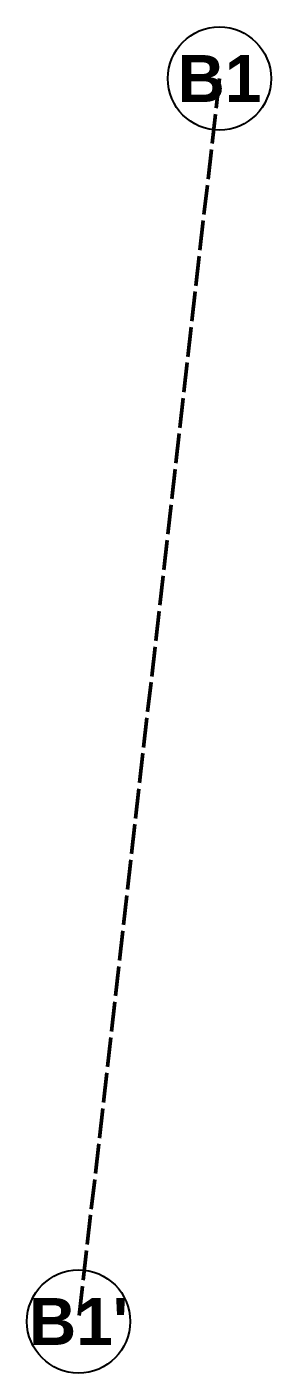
# Model space of a CAD drawing. Header units: metres. Extents: x 306028 to 306962, y 9156290 to 9156615.
# Drawn here: x 306553.8 to 306564.2, y 9156289.8 to 9156347.2 of the extents above; entities that cross this region are included whole.
import ezdxf

# ---------------------------------------------------------------- set-up
doc = ezdxf.new("R2010")
doc.units = ezdxf.units.M
doc.linetypes.add('DASHED', pattern=[1.524, 1.27, -0.254])
doc.layers.add('D32_POTONGAN_JALAN', color=1, linetype='Continuous')
doc.layers.add('D32_POTONGAN_TEKS', color=1, linetype='Continuous')
doc.styles.add('D32', font='arial.ttf')

msp = doc.modelspace()

# ---------------------------------------------------------------- linework, layer by layer
at = {"layer": 'D32_POTONGAN_JALAN', "linetype": 'DASHED', "lineweight": 50}
msp.add_line((306562, 9156345), (306556, 9156292), dxfattribs=at)
at = {"layer": 'D32_POTONGAN_JALAN'}
for centre in [(306562, 9156345), (306556, 9156292)]:
    msp.add_circle(centre, 2.2, dxfattribs=at)

# ---------------------------------------------------------------- texts
at = {"layer": 'D32_POTONGAN_TEKS', "char_height": 2, "attachment_point": 5, "style": 'D32'}
for s, insert in [('\\fArial|b1;B1', (306562, 9156345)), ("\\fArial|b1;B1'", (306556, 9156292))]:
    msp.add_mtext(s, dxfattribs=dict(at, insert=insert))

doc.saveas('drawing.dxf')
